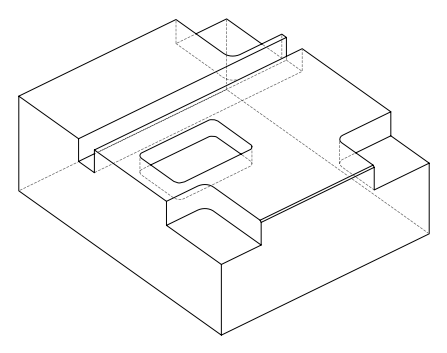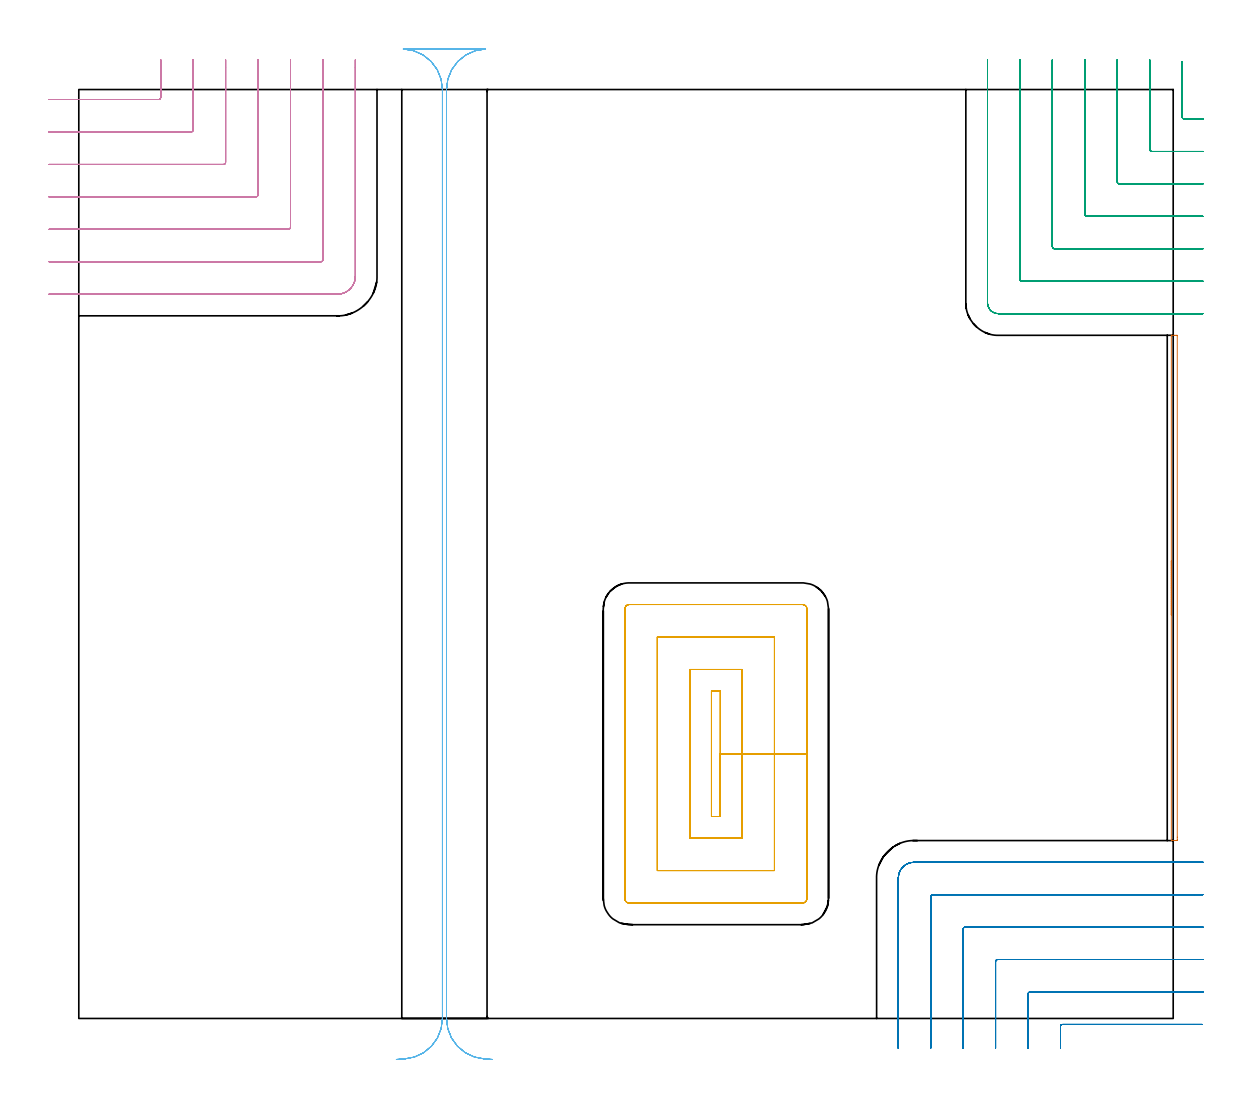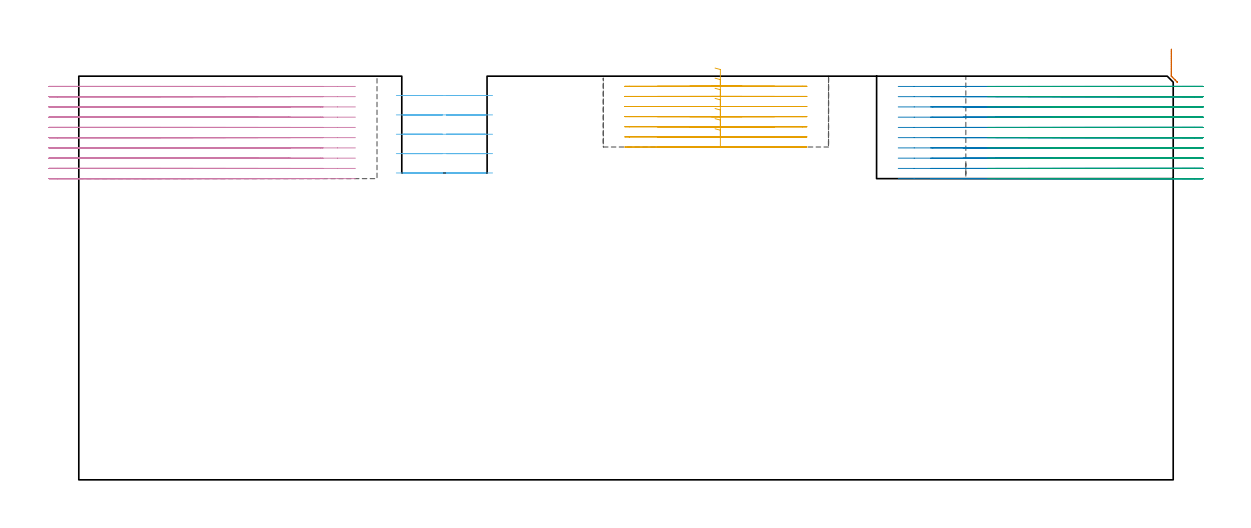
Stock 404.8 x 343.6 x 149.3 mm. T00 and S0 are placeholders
(PLAN: 6 operations, 2 tool changes, 75.1 min)
(1 AREA_MILL | FG_CHAMFER_SURFACE | UGT0205_001 | 1.65 min | 460 mm3)
(2 MILL_CORNER_NOTCH_RECTANGULAR | CORNER_NOTCH_RECTANGULAR | NXT0201_012 | Follow Part, ap 4, ae 75% | 16.13 min | 272005 mm3)
(3 MILL_CORNER_NOTCH_RECTANGULAR_1 | CORNER_NOTCH_RECTANGULAR_1 | NXT0201_012 | Follow Part, ap 4, ae 75% | 15.92 min | 263085 mm3)
(4 MILL_CORNER_NOTCH_RECTANGULAR_2 | CORNER_NOTCH_RECTANGULAR_2 | NXT0201_012 | Follow Part, ap 4, ae 75% | 19.74 min | 348159 mm3)
(5 MILL_RECTANGULAR_POCKET | POCKET_RECTANGULAR_STRAIGHT | NXT0201_012 | Follow Part, ap 4, ae 75% | 13.47 min | 273860 mm3)
(6 MILL_RECTANGULAR_SLOT | SLOT_RECTANGULAR | UGT0201_018 | Follow Part, ap 7.5, ae 75% | 8.23 min | 387558 mm3)
(TOOL UGT0205_001 | Chamfer Mill 20 x 3 x 45 deg. | D20 FL50 Z2)
(TOOL NXT0201_012 | ENDMILL 16mm [2P460-1600-NA 1630] | D16 FL38 Z6)
(TOOL UGT0201_018 | End mill 30 mm | D30 FL50 Z4)
(OP 1 AREA_MILL)
G17 G21 G94 G90
T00 M6
G54
G17 G0 G90 X404.1 Y149.25 S1061 M3
G43 Z159.3 H0
G94 G1 Y149.288 Z158.428 F250.
Y149.402 Z157.563
Y149.591 Z156.712
Y149.853 Z155.88
Y150.187 Z155.074
Y150.59 Z154.3
Y151.058 Z153.564
Y151.59 Z152.872
Y152.179 Z152.229
Y152.822 Z151.639
Y153.514 Z151.108
Y154.25 Z150.64
Y155.024 Z150.237
Y155.83 Z149.903
Y156.662 Z149.641
Y157.513 Z149.452
Y158.378 Z149.338
Y159.25 Z149.3
Y252.537
X404.102 Y252.69 Z149.288
X404.139 Y252.696 Z149.252
X404.185 Y252.699 Z149.207
X404.27 Y252.7 Z149.129
X405.435 Z147.964
X406.066 Y252.697 Z147.33
X406.291 Y252.695 Z147.105
X406.295 Y252.655 Z147.103
X406.299 Y252.537 Z147.101
X406.3 Y67.06 Z147.1
Y66.083
X406.299 Y65.963 Z147.101
X406.295 Y65.845 Z147.103
X406.291 Y65.805 Z147.105
X406.066 Y65.803 Z147.33
X405.435 Y65.8 Z147.964
X404.27 Z149.129
X404.185 Z149.207
X404.14 Z149.251
X404.103 Y65.809 Z149.288
X404.1 Y65.962 Z149.3
Y159.25
Y160.122 Z149.338
Y160.986 Z149.452
Y161.838 Z149.641
Y162.67 Z149.903
Y163.476 Z150.237
Y164.25 Z150.64
Y164.986 Z151.108
Y165.678 Z151.639
Y166.321 Z152.229
Y166.91 Z152.872
Y167.441 Z153.564
Y167.91 Z154.3
Y168.313 Z155.074
Y168.647 Z155.88
Y168.909 Z156.712
Y169.098 Z157.563
Y169.212 Z158.428
Y169.25 Z159.3
M5
M2
(OP 2 MILL_CORNER_NOTCH_RECTANGULAR)
G17 G21 G94 G90
T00 M6
G54
G17 G0 G90 X415.492 Y-2.2 S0 M3
G43 Z159.3 H1
Z145.51
G94 G1 X412.492 F250.
X363.894 F500.
G3 X363.1 Y-2.994 R0.8
G1 Y-8.
Y-11. F250.
G0 Z159.3
X415.8 Y9.8
Z145.51
G1 X412.8
X351.895 F500.
G3 X351.1 Y9.005 R0.8
G1 Y-8.
Y-11. F250.
G0 Z159.3
X415.8 Y21.8
Z145.51
G1 X412.8
X339.895 F500.
G3 X339.1 Y21.005 R0.8
G1 Y-8.
Y-11. F250.
G0 Z159.3
X415.8 Y33.8
Z145.51
G1 X412.8
X327.895 F500.
G3 X327.1 Y33.005 R0.8
G1 Y-8.
Y-11. F250.
G0 Z159.3
X415.8 Y45.8
Z145.51
G1 X412.8
X315.896 F500.
G3 X315.1 Y45.004 R0.8
G1 Y-8.
Y-11. F250.
G0 Z159.3
X415.8 Y57.8
Z145.51
G1 X412.8
X309. F500.
G3 X303.1 Y51.9 R5.9
G1 Y-8.
Y-11. F250.
G0 Z159.3
X415.492 Y-2.2
Z141.72
G1 X412.492
X363.894 F500.
G3 X363.1 Y-2.994 R0.8
G1 Y-8.
Y-11. F250.
G0 Z159.3
X415.8 Y9.8
Z141.72
G1 X412.8
X351.895 F500.
G3 X351.1 Y9.005 R0.8
G1 Y-8.
Y-11. F250.
G0 Z159.3
X415.8 Y21.8
Z141.72
G1 X412.8
X339.895 F500.
G3 X339.1 Y21.005 R0.8
G1 Y-8.
Y-11. F250.
G0 Z159.3
X415.8 Y33.8
Z141.72
G1 X412.8
X327.895 F500.
G3 X327.1 Y33.005 R0.8
G1 Y-8.
Y-11. F250.
G0 Z159.3
X415.8 Y45.8
Z141.72
G1 X412.8
X315.896 F500.
G3 X315.1 Y45.004 R0.8
G1 Y-8.
Y-11. F250.
G0 Z159.3
X415.8 Y57.8
Z141.72
G1 X412.8
X309. F500.
G3 X303.1 Y51.9 R5.9
G1 Y-8.
Y-11. F250.
G0 Z159.3
X415.492 Y-2.2
Z137.93
G1 X412.492
X363.894 F500.
G3 X363.1 Y-2.994 R0.8
G1 Y-8.
Y-11. F250.
G0 Z159.3
X415.8 Y9.8
Z137.93
G1 X412.8
X351.895 F500.
G3 X351.1 Y9.005 R0.8
G1 Y-8.
Y-11. F250.
G0 Z159.3
X415.8 Y21.8
Z137.93
G1 X412.8
X339.895 F500.
G3 X339.1 Y21.005 R0.8
G1 Y-8.
Y-11. F250.
G0 Z159.3
X415.8 Y33.8
Z137.93
G1 X412.8
X327.895 F500.
G3 X327.1 Y33.005 R0.8
G1 Y-8.
Y-11. F250.
G0 Z159.3
X415.8 Y45.8
Z137.93
G1 X412.8
X315.896 F500.
G3 X315.1 Y45.004 R0.8
G1 Y-8.
Y-11. F250.
G0 Z159.3
X415.8 Y57.8
Z137.93
G1 X412.8
X309. F500.
G3 X303.1 Y51.9 R5.9
G1 Y-8.
Y-11. F250.
G0 Z159.3
X415.492 Y-2.2
Z134.14
G1 X412.492
X363.894 F500.
G3 X363.1 Y-2.994 R0.8
G1 Y-8.
Y-11. F250.
G0 Z159.3
X415.8 Y9.8
Z134.14
G1 X412.8
X351.895 F500.
G3 X351.1 Y9.005 R0.8
G1 Y-8.
Y-11. F250.
G0 Z159.3
X415.8 Y21.8
Z134.14
G1 X412.8
X339.895 F500.
G3 X339.1 Y21.005 R0.8
G1 Y-8.
Y-11. F250.
G0 Z159.3
X415.8 Y33.8
Z134.14
G1 X412.8
X327.895 F500.
G3 X327.1 Y33.005 R0.8
G1 Y-8.
Y-11. F250.
G0 Z159.3
X415.8 Y45.8
Z134.14
G1 X412.8
X315.896 F500.
G3 X315.1 Y45.004 R0.8
G1 Y-8.
Y-11. F250.
G0 Z159.3
X415.8 Y57.8
Z134.14
G1 X412.8
X309. F500.
G3 X303.1 Y51.9 R5.9
G1 Y-8.
Y-11. F250.
G0 Z159.3
X415.492 Y-2.2
Z130.35
G1 X412.492
X363.894 F500.
G3 X363.1 Y-2.994 R0.8
G1 Y-8.
Y-11. F250.
G0 Z159.3
X415.8 Y9.8
Z130.35
G1 X412.8
X351.895 F500.
G3 X351.1 Y9.005 R0.8
G1 Y-8.
Y-11. F250.
G0 Z159.3
X415.8 Y21.8
Z130.35
G1 X412.8
X339.895 F500.
G3 X339.1 Y21.005 R0.8
G1 Y-8.
Y-11. F250.
G0 Z159.3
X415.8 Y33.8
Z130.35
G1 X412.8
X327.895 F500.
G3 X327.1 Y33.005 R0.8
G1 Y-8.
Y-11. F250.
G0 Z159.3
X415.8 Y45.8
Z130.35
G1 X412.8
X315.896 F500.
G3 X315.1 Y45.004 R0.8
G1 Y-8.
Y-11. F250.
G0 Z159.3
X415.8 Y57.8
Z130.35
G1 X412.8
X309. F500.
G3 X303.1 Y51.9 R5.9
G1 Y-8.
Y-11. F250.
G0 Z159.3
X415.492 Y-2.2
Z126.56
G1 X412.492
X363.894 F500.
G3 X363.1 Y-2.994 R0.8
G1 Y-8.
Y-11. F250.
G0 Z159.3
X415.8 Y9.8
Z126.56
G1 X412.8
X351.895 F500.
G3 X351.1 Y9.005 R0.8
G1 Y-8.
Y-11. F250.
G0 Z159.3
X415.8 Y21.8
Z126.56
G1 X412.8
X339.895 F500.
G3 X339.1 Y21.005 R0.8
G1 Y-8.
Y-11. F250.
G0 Z159.3
X415.8 Y33.8
Z126.56
G1 X412.8
X327.895 F500.
G3 X327.1 Y33.005 R0.8
G1 Y-8.
Y-11. F250.
G0 Z159.3
X415.8 Y45.8
Z126.56
G1 X412.8
X315.896 F500.
G3 X315.1 Y45.004 R0.8
G1 Y-8.
Y-11. F250.
G0 Z159.3
X415.8 Y57.8
Z126.56
G1 X412.8
X309. F500.
G3 X303.1 Y51.9 R5.9
G1 Y-8.
Y-11. F250.
G0 Z159.3
X415.492 Y-2.2
Z122.77
G1 X412.492
X363.894 F500.
G3 X363.1 Y-2.994 R0.8
G1 Y-8.
Y-11. F250.
G0 Z159.3
X415.8 Y9.8
Z122.77
G1 X412.8
X351.895 F500.
G3 X351.1 Y9.005 R0.8
G1 Y-8.
Y-11. F250.
G0 Z159.3
X415.8 Y21.8
Z122.77
G1 X412.8
X339.895 F500.
G3 X339.1 Y21.005 R0.8
G1 Y-8.
Y-11. F250.
G0 Z159.3
X415.8 Y33.8
Z122.77
G1 X412.8
X327.895 F500.
G3 X327.1 Y33.005 R0.8
G1 Y-8.
Y-11. F250.
G0 Z159.3
X415.8 Y45.8
Z122.77
G1 X412.8
X315.896 F500.
G3 X315.1 Y45.004 R0.8
G1 Y-8.
Y-11. F250.
G0 Z159.3
X415.8 Y57.8
Z122.77
G1 X412.8
X309. F500.
G3 X303.1 Y51.9 R5.9
G1 Y-8.
Y-11. F250.
G0 Z159.3
X415.492 Y-2.2
Z118.98
G1 X412.492
X363.894 F500.
G3 X363.1 Y-2.994 R0.8
G1 Y-8.
Y-11. F250.
G0 Z159.3
X415.8 Y9.8
Z118.98
G1 X412.8
X351.895 F500.
G3 X351.1 Y9.005 R0.8
G1 Y-8.
Y-11. F250.
G0 Z159.3
X415.8 Y21.8
Z118.98
G1 X412.8
X339.895 F500.
G3 X339.1 Y21.005 R0.8
G1 Y-8.
Y-11. F250.
G0 Z159.3
X415.8 Y33.8
Z118.98
G1 X412.8
X327.895 F500.
G3 X327.1 Y33.005 R0.8
G1 Y-8.
Y-11. F250.
G0 Z159.3
X415.8 Y45.8
Z118.98
G1 X412.8
X315.896 F500.
G3 X315.1 Y45.004 R0.8
G1 Y-8.
Y-11. F250.
G0 Z159.3
X415.8 Y57.8
Z118.98
G1 X412.8
X309. F500.
G3 X303.1 Y51.9 R5.9
G1 Y-8.
Y-11. F250.
G0 Z159.3
X415.492 Y-2.2
Z115.19
G1 X412.492
X363.894 F500.
G3 X363.1 Y-2.994 R0.8
G1 Y-8.
Y-11. F250.
G0 Z159.3
X415.8 Y9.8
Z115.19
G1 X412.8
X351.895 F500.
G3 X351.1 Y9.005 R0.8
G1 Y-8.
Y-11. F250.
G0 Z159.3
X415.8 Y21.8
Z115.19
G1 X412.8
X339.895 F500.
G3 X339.1 Y21.005 R0.8
G1 Y-8.
Y-11. F250.
G0 Z159.3
X415.8 Y33.8
Z115.19
G1 X412.8
X327.895 F500.
G3 X327.1 Y33.005 R0.8
G1 Y-8.
Y-11. F250.
G0 Z159.3
X415.8 Y45.8
Z115.19
G1 X412.8
X315.896 F500.
G3 X315.1 Y45.004 R0.8
G1 Y-8.
Y-11. F250.
G0 Z159.3
X415.8 Y57.8
Z115.19
G1 X412.8
X309. F500.
G3 X303.1 Y51.9 R5.9
G1 Y-8.
Y-11. F250.
G0 Z159.3
X415.492 Y-2.2
Z111.4
G1 X412.492
X363.894 F500.
G3 X363.1 Y-2.994 R0.8
G1 Y-8.
Y-11. F250.
G0 Z159.3
X415.8 Y9.8
Z111.4
G1 X412.8
X351.895 F500.
G3 X351.1 Y9.005 R0.8
G1 Y-8.
Y-11. F250.
G0 Z159.3
X415.8 Y21.8
Z111.4
G1 X412.8
X339.895 F500.
G3 X339.1 Y21.005 R0.8
G1 Y-8.
Y-11. F250.
G0 Z159.3
X415.8 Y33.8
Z111.4
G1 X412.8
X327.895 F500.
G3 X327.1 Y33.005 R0.8
G1 Y-8.
Y-11. F250.
G0 Z159.3
X415.8 Y45.8
Z111.4
G1 X412.8
X315.896 F500.
G3 X315.1 Y45.004 R0.8
G1 Y-8.
Y-11. F250.
G0 Z159.3
X415.8 Y57.8
Z111.4
G1 X412.8
X309. F500.
G3 X303.1 Y51.9 R5.9
G1 Y-8.
Y-11. F250.
G0 Z159.3
M5
M2
(OP 3 MILL_CORNER_NOTCH_RECTANGULAR_1)
G17 G21 G94 G90
T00 M6
G54
G17 G0 G90 X408.1 Y353.888 S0 M3
G43 Z159.3 H1
Z145.51
G94 G1 Y350.888 F250.
Y333.494 F500.
G3 X408.894 Y332.7 R0.8
G1 X412.8
X415.8 F250.
G0 Z159.3
X396.1 Y354.6
Z145.51
G1 Y351.6
Y321.495 F500.
G3 X396.895 Y320.7 R0.8
G1 X412.8
X415.8 F250.
G0 Z159.3
X384.1 Y354.6
Z145.51
G1 Y351.6
Y309.495 F500.
G3 X384.895 Y308.7 R0.8
G1 X412.8
X415.8 F250.
G0 Z159.3
X372.1 Y354.6
Z145.51
G1 Y351.6
Y297.495 F500.
G3 X372.895 Y296.7 R0.8
G1 X412.8
X415.8 F250.
G0 Z159.3
X360.1 Y354.6
Z145.51
G1 Y351.6
Y285.496 F500.
G3 X360.896 Y284.7 R0.8
G1 X412.8
X415.8 F250.
G0 Z159.3
X348.1 Y354.6
Z145.51
G1 Y351.6
Y273.496 F500.
G3 X348.896 Y272.7 R0.8
G1 X412.8
X415.8 F250.
G0 Z159.3
X336.1 Y354.6
Z145.51
G1 Y351.6
Y264.7 F500.
G3 X340.1 Y260.7 R4.
G1 X412.8
X415.8 F250.
G0 Z159.3
X408.1 Y353.888
Z141.72
G1 Y350.888
Y333.494 F500.
G3 X408.894 Y332.7 R0.8
G1 X412.8
X415.8 F250.
G0 Z159.3
X396.1 Y354.6
Z141.72
G1 Y351.6
Y321.495 F500.
G3 X396.895 Y320.7 R0.8
G1 X412.8
X415.8 F250.
G0 Z159.3
X384.1 Y354.6
Z141.72
G1 Y351.6
Y309.495 F500.
G3 X384.895 Y308.7 R0.8
G1 X412.8
X415.8 F250.
G0 Z159.3
X372.1 Y354.6
Z141.72
G1 Y351.6
Y297.495 F500.
G3 X372.895 Y296.7 R0.8
G1 X412.8
X415.8 F250.
G0 Z159.3
X360.1 Y354.6
Z141.72
G1 Y351.6
Y285.496 F500.
G3 X360.896 Y284.7 R0.8
G1 X412.8
X415.8 F250.
G0 Z159.3
X348.1 Y354.6
Z141.72
G1 Y351.6
Y273.496 F500.
G3 X348.896 Y272.7 R0.8
G1 X412.8
X415.8 F250.
G0 Z159.3
X336.1 Y354.6
Z141.72
G1 Y351.6
Y264.7 F500.
G3 X340.1 Y260.7 R4.
G1 X412.8
X415.8 F250.
G0 Z159.3
X408.1 Y353.888
Z137.93
G1 Y350.888
Y333.494 F500.
G3 X408.894 Y332.7 R0.8
G1 X412.8
X415.8 F250.
G0 Z159.3
X396.1 Y354.6
Z137.93
G1 Y351.6
Y321.495 F500.
G3 X396.895 Y320.7 R0.8
G1 X412.8
X415.8 F250.
G0 Z159.3
X384.1 Y354.6
Z137.93
G1 Y351.6
Y309.495 F500.
G3 X384.895 Y308.7 R0.8
G1 X412.8
X415.8 F250.
G0 Z159.3
X372.1 Y354.6
Z137.93
G1 Y351.6
Y297.495 F500.
G3 X372.895 Y296.7 R0.8
G1 X412.8
X415.8 F250.
G0 Z159.3
X360.1 Y354.6
Z137.93
G1 Y351.6
Y285.496 F500.
G3 X360.896 Y284.7 R0.8
G1 X412.8
X415.8 F250.
G0 Z159.3
X348.1 Y354.6
Z137.93
G1 Y351.6
Y273.496 F500.
G3 X348.896 Y272.7 R0.8
G1 X412.8
X415.8 F250.
G0 Z159.3
X336.1 Y354.6
Z137.93
G1 Y351.6
Y264.7 F500.
G3 X340.1 Y260.7 R4.
G1 X412.8
X415.8 F250.
G0 Z159.3
X408.1 Y353.888
Z134.14
G1 Y350.888
Y333.494 F500.
G3 X408.894 Y332.7 R0.8
G1 X412.8
X415.8 F250.
G0 Z159.3
X396.1 Y354.6
Z134.14
G1 Y351.6
Y321.495 F500.
G3 X396.895 Y320.7 R0.8
G1 X412.8
X415.8 F250.
G0 Z159.3
X384.1 Y354.6
Z134.14
G1 Y351.6
Y309.495 F500.
G3 X384.895 Y308.7 R0.8
G1 X412.8
X415.8 F250.
G0 Z159.3
X372.1 Y354.6
Z134.14
G1 Y351.6
Y297.495 F500.
G3 X372.895 Y296.7 R0.8
G1 X412.8
X415.8 F250.
G0 Z159.3
X360.1 Y354.6
Z134.14
G1 Y351.6
Y285.496 F500.
G3 X360.896 Y284.7 R0.8
G1 X412.8
X415.8 F250.
G0 Z159.3
X348.1 Y354.6
Z134.14
G1 Y351.6
Y273.496 F500.
G3 X348.896 Y272.7 R0.8
G1 X412.8
X415.8 F250.
G0 Z159.3
X336.1 Y354.6
Z134.14
G1 Y351.6
Y264.7 F500.
G3 X340.1 Y260.7 R4.
G1 X412.8
X415.8 F250.
G0 Z159.3
X408.1 Y353.888
Z130.35
G1 Y350.888
Y333.494 F500.
G3 X408.894 Y332.7 R0.8
G1 X412.8
X415.8 F250.
G0 Z159.3
X396.1 Y354.6
Z130.35
G1 Y351.6
Y321.495 F500.
G3 X396.895 Y320.7 R0.8
G1 X412.8
X415.8 F250.
G0 Z159.3
X384.1 Y354.6
Z130.35
G1 Y351.6
Y309.495 F500.
G3 X384.895 Y308.7 R0.8
G1 X412.8
X415.8 F250.
G0 Z159.3
X372.1 Y354.6
Z130.35
G1 Y351.6
Y297.495 F500.
G3 X372.895 Y296.7 R0.8
G1 X412.8
X415.8 F250.
G0 Z159.3
X360.1 Y354.6
Z130.35
G1 Y351.6
Y285.496 F500.
G3 X360.896 Y284.7 R0.8
G1 X412.8
X415.8 F250.
G0 Z159.3
X348.1 Y354.6
Z130.35
G1 Y351.6
Y273.496 F500.
G3 X348.896 Y272.7 R0.8
G1 X412.8
X415.8 F250.
G0 Z159.3
X336.1 Y354.6
Z130.35
G1 Y351.6
Y264.7 F500.
G3 X340.1 Y260.7 R4.
G1 X412.8
X415.8 F250.
G0 Z159.3
X408.1 Y353.888
Z126.56
G1 Y350.888
Y333.494 F500.
G3 X408.894 Y332.7 R0.8
G1 X412.8
X415.8 F250.
G0 Z159.3
X396.1 Y354.6
Z126.56
G1 Y351.6
Y321.495 F500.
G3 X396.895 Y320.7 R0.8
G1 X412.8
X415.8 F250.
G0 Z159.3
X384.1 Y354.6
Z126.56
G1 Y351.6
Y309.495 F500.
G3 X384.895 Y308.7 R0.8
G1 X412.8
X415.8 F250.
G0 Z159.3
X372.1 Y354.6
Z126.56
G1 Y351.6
Y297.495 F500.
G3 X372.895 Y296.7 R0.8
G1 X412.8
X415.8 F250.
G0 Z159.3
X360.1 Y354.6
Z126.56
G1 Y351.6
Y285.496 F500.
G3 X360.896 Y284.7 R0.8
G1 X412.8
X415.8 F250.
G0 Z159.3
X348.1 Y354.6
Z126.56
G1 Y351.6
Y273.496 F500.
G3 X348.896 Y272.7 R0.8
G1 X412.8
X415.8 F250.
G0 Z159.3
X336.1 Y354.6
Z126.56
G1 Y351.6
Y264.7 F500.
G3 X340.1 Y260.7 R4.
G1 X412.8
X415.8 F250.
G0 Z159.3
X408.1 Y353.888
Z122.77
G1 Y350.888
Y333.494 F500.
G3 X408.894 Y332.7 R0.8
G1 X412.8
X415.8 F250.
G0 Z159.3
X396.1 Y354.6
Z122.77
G1 Y351.6
Y321.495 F500.
G3 X396.895 Y320.7 R0.8
G1 X412.8
X415.8 F250.
G0 Z159.3
X384.1 Y354.6
Z122.77
G1 Y351.6
Y309.495 F500.
G3 X384.895 Y308.7 R0.8
G1 X412.8
X415.8 F250.
G0 Z159.3
X372.1 Y354.6
Z122.77
G1 Y351.6
Y297.495 F500.
G3 X372.895 Y296.7 R0.8
G1 X412.8
X415.8 F250.
G0 Z159.3
X360.1 Y354.6
Z122.77
G1 Y351.6
Y285.496 F500.
G3 X360.896 Y284.7 R0.8
G1 X412.8
X415.8 F250.
G0 Z159.3
X348.1 Y354.6
Z122.77
G1 Y351.6
Y273.496 F500.
G3 X348.896 Y272.7 R0.8
G1 X412.8
X415.8 F250.
G0 Z159.3
X336.1 Y354.6
Z122.77
G1 Y351.6
Y264.7 F500.
G3 X340.1 Y260.7 R4.
G1 X412.8
X415.8 F250.
G0 Z159.3
X408.1 Y353.888
Z118.98
G1 Y350.888
Y333.494 F500.
G3 X408.894 Y332.7 R0.8
G1 X412.8
X415.8 F250.
G0 Z159.3
X396.1 Y354.6
Z118.98
G1 Y351.6
Y321.495 F500.
G3 X396.895 Y320.7 R0.8
G1 X412.8
X415.8 F250.
G0 Z159.3
X384.1 Y354.6
Z118.98
G1 Y351.6
Y309.495 F500.
G3 X384.895 Y308.7 R0.8
G1 X412.8
X415.8 F250.
G0 Z159.3
X372.1 Y354.6
Z118.98
G1 Y351.6
Y297.495 F500.
G3 X372.895 Y296.7 R0.8
G1 X412.8
X415.8 F250.
G0 Z159.3
X360.1 Y354.6
Z118.98
G1 Y351.6
Y285.496 F500.
G3 X360.896 Y284.7 R0.8
G1 X412.8
X415.8 F250.
G0 Z159.3
X348.1 Y354.6
Z118.98
G1 Y351.6
Y273.496 F500.
G3 X348.896 Y272.7 R0.8
G1 X412.8
X415.8 F250.
G0 Z159.3
X336.1 Y354.6
Z118.98
G1 Y351.6
Y264.7 F500.
G3 X340.1 Y260.7 R4.
G1 X412.8
X415.8 F250.
G0 Z159.3
X408.1 Y353.888
Z115.19
G1 Y350.888
Y333.494 F500.
G3 X408.894 Y332.7 R0.8
G1 X412.8
X415.8 F250.
G0 Z159.3
X396.1 Y354.6
Z115.19
G1 Y351.6
Y321.495 F500.
G3 X396.895 Y320.7 R0.8
G1 X412.8
X415.8 F250.
G0 Z159.3
X384.1 Y354.6
Z115.19
G1 Y351.6
Y309.495 F500.
G3 X384.895 Y308.7 R0.8
G1 X412.8
X415.8 F250.
G0 Z159.3
X372.1 Y354.6
Z115.19
G1 Y351.6
Y297.495 F500.
G3 X372.895 Y296.7 R0.8
G1 X412.8
X415.8 F250.
G0 Z159.3
X360.1 Y354.6
Z115.19
G1 Y351.6
Y285.496 F500.
G3 X360.896 Y284.7 R0.8
G1 X412.8
X415.8 F250.
G0 Z159.3
X348.1 Y354.6
Z115.19
G1 Y351.6
Y273.496 F500.
G3 X348.896 Y272.7 R0.8
G1 X412.8
X415.8 F250.
G0 Z159.3
X336.1 Y354.6
Z115.19
G1 Y351.6
Y264.7 F500.
G3 X340.1 Y260.7 R4.
G1 X412.8
X415.8 F250.
G0 Z159.3
X408.1 Y353.888
Z111.4
G1 Y350.888
Y333.494 F500.
G3 X408.894 Y332.7 R0.8
G1 X412.8
X415.8 F250.
G0 Z159.3
X396.1 Y354.6
Z111.4
G1 Y351.6
Y321.495 F500.
G3 X396.895 Y320.7 R0.8
G1 X412.8
X415.8 F250.
G0 Z159.3
X384.1 Y354.6
Z111.4
G1 Y351.6
Y309.495 F500.
G3 X384.895 Y308.7 R0.8
G1 X412.8
X415.8 F250.
G0 Z159.3
X372.1 Y354.6
Z111.4
G1 Y351.6
Y297.495 F500.
G3 X372.895 Y296.7 R0.8
G1 X412.8
X415.8 F250.
G0 Z159.3
X360.1 Y354.6
Z111.4
G1 Y351.6
Y285.496 F500.
G3 X360.896 Y284.7 R0.8
G1 X412.8
X415.8 F250.
G0 Z159.3
X348.1 Y354.6
Z111.4
G1 Y351.6
Y273.496 F500.
G3 X348.896 Y272.7 R0.8
G1 X412.8
X415.8 F250.
G0 Z159.3
X336.1 Y354.6
Z111.4
G1 Y351.6
Y264.7 F500.
G3 X340.1 Y260.7 R4.
G1 X412.8
X415.8 F250.
G0 Z159.3
M5
M2
(OP 4 MILL_CORNER_NOTCH_RECTANGULAR_2)
G17 G21 G94 G90
T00 M6
G54
G17 G0 G90 X-11. Y339.9 S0 M3
G43 Z159.3 H1
Z145.51
G94 G1 X-8. F250.
X29.506 F500.
G3 X30.3 Y340.694 R0.8
G1 Y351.6
Y354.6 F250.
G0 Z159.3
X-11. Y327.9
Z145.51
G1 X-8.
X41.506 F500.
G3 X42.3 Y328.694 R0.8
G1 Y351.6
Y354.6 F250.
G0 Z159.3
X-11. Y315.9
Z145.51
G1 X-8.
X53.505 F500.
G3 X54.3 Y316.695 R0.8
G1 Y351.6
Y354.6 F250.
G0 Z159.3
X-11. Y303.9
Z145.51
G1 X-8.
X65.505 F500.
G3 X66.3 Y304.695 R0.8
G1 Y351.6
Y354.6 F250.
G0 Z159.3
X-11. Y291.9
Z145.51
G1 X-8.
X77.505 F500.
G3 X78.3 Y292.695 R0.8
G1 Y351.6
Y354.6 F250.
G0 Z159.3
X-11. Y279.9
Z145.51
G1 X-8.
X89.504 F500.
G3 X90.3 Y280.696 R0.8
G1 Y351.6
Y354.6 F250.
G0 Z159.3
X-11. Y267.9
Z145.51
G1 X-8.
X95.7 F500.
G3 X102.3 Y274.5 R6.6
G1 Y351.6
Y354.6 F250.
G0 Z159.3
X-11. Y339.9
Z141.72
G1 X-8.
X29.506 F500.
G3 X30.3 Y340.694 R0.8
G1 Y351.6
Y354.6 F250.
G0 Z159.3
X-11. Y327.9
Z141.72
G1 X-8.
X41.506 F500.
G3 X42.3 Y328.694 R0.8
G1 Y351.6
Y354.6 F250.
G0 Z159.3
X-11. Y315.9
Z141.72
G1 X-8.
X53.505 F500.
G3 X54.3 Y316.695 R0.8
G1 Y351.6
Y354.6 F250.
G0 Z159.3
X-11. Y303.9
Z141.72
G1 X-8.
X65.505 F500.
G3 X66.3 Y304.695 R0.8
G1 Y351.6
Y354.6 F250.
G0 Z159.3
X-11. Y291.9
Z141.72
G1 X-8.
X77.505 F500.
G3 X78.3 Y292.695 R0.8
G1 Y351.6
Y354.6 F250.
G0 Z159.3
X-11. Y279.9
Z141.72
G1 X-8.
X89.504 F500.
G3 X90.3 Y280.696 R0.8
G1 Y351.6
Y354.6 F250.
G0 Z159.3
X-11. Y267.9
Z141.72
G1 X-8.
X95.7 F500.
G3 X102.3 Y274.5 R6.6
G1 Y351.6
Y354.6 F250.
G0 Z159.3
X-11. Y339.9
Z137.93
G1 X-8.
X29.506 F500.
G3 X30.3 Y340.694 R0.8
G1 Y351.6
Y354.6 F250.
G0 Z159.3
X-11. Y327.9
Z137.93
G1 X-8.
X41.506 F500.
G3 X42.3 Y328.694 R0.8
G1 Y351.6
Y354.6 F250.
G0 Z159.3
X-11. Y315.9
Z137.93
G1 X-8.
X53.505 F500.
G3 X54.3 Y316.695 R0.8
G1 Y351.6
Y354.6 F250.
G0 Z159.3
X-11. Y303.9
Z137.93
G1 X-8.
X65.505 F500.
G3 X66.3 Y304.695 R0.8
G1 Y351.6
Y354.6 F250.
G0 Z159.3
X-11. Y291.9
Z137.93
G1 X-8.
X77.505 F500.
G3 X78.3 Y292.695 R0.8
G1 Y351.6
Y354.6 F250.
G0 Z159.3
X-11. Y279.9
Z137.93
G1 X-8.
X89.504 F500.
G3 X90.3 Y280.696 R0.8
G1 Y351.6
Y354.6 F250.
G0 Z159.3
X-11. Y267.9
Z137.93
G1 X-8.
X95.7 F500.
G3 X102.3 Y274.5 R6.6
G1 Y351.6
Y354.6 F250.
G0 Z159.3
X-11. Y339.9
Z134.14
G1 X-8.
X29.506 F500.
G3 X30.3 Y340.694 R0.8
G1 Y351.6
Y354.6 F250.
G0 Z159.3
X-11. Y327.9
Z134.14
G1 X-8.
X41.506 F500.
G3 X42.3 Y328.694 R0.8
G1 Y351.6
Y354.6 F250.
G0 Z159.3
X-11. Y315.9
Z134.14
G1 X-8.
X53.505 F500.
G3 X54.3 Y316.695 R0.8
G1 Y351.6
Y354.6 F250.
G0 Z159.3
X-11. Y303.9
Z134.14
G1 X-8.
X65.505 F500.
G3 X66.3 Y304.695 R0.8
G1 Y351.6
Y354.6 F250.
G0 Z159.3
X-11. Y291.9
Z134.14
G1 X-8.
X77.505 F500.
G3 X78.3 Y292.695 R0.8
G1 Y351.6
Y354.6 F250.
G0 Z159.3
X-11. Y279.9
Z134.14
G1 X-8.
X89.504 F500.
G3 X90.3 Y280.696 R0.8
G1 Y351.6
Y354.6 F250.
G0 Z159.3
X-11. Y267.9
Z134.14
G1 X-8.
X95.7 F500.
G3 X102.3 Y274.5 R6.6
G1 Y351.6
Y354.6 F250.
G0 Z159.3
X-11. Y339.9
Z130.35
G1 X-8.
X29.506 F500.
G3 X30.3 Y340.694 R0.8
G1 Y351.6
Y354.6 F250.
G0 Z159.3
X-11. Y327.9
Z130.35
G1 X-8.
X41.506 F500.
G3 X42.3 Y328.694 R0.8
G1 Y351.6
Y354.6 F250.
G0 Z159.3
X-11. Y315.9
Z130.35
G1 X-8.
X53.505 F500.
G3 X54.3 Y316.695 R0.8
G1 Y351.6
Y354.6 F250.
G0 Z159.3
X-11. Y303.9
Z130.35
G1 X-8.
X65.505 F500.
G3 X66.3 Y304.695 R0.8
G1 Y351.6
Y354.6 F250.
G0 Z159.3
X-11. Y291.9
Z130.35
G1 X-8.
X77.505 F500.
G3 X78.3 Y292.695 R0.8
G1 Y351.6
Y354.6 F250.
G0 Z159.3
X-11. Y279.9
Z130.35
G1 X-8.
X89.504 F500.
G3 X90.3 Y280.696 R0.8
G1 Y351.6
Y354.6 F250.
G0 Z159.3
X-11. Y267.9
Z130.35
G1 X-8.
X95.7 F500.
G3 X102.3 Y274.5 R6.6
G1 Y351.6
Y354.6 F250.
G0 Z159.3
X-11. Y339.9
Z126.56
G1 X-8.
X29.506 F500.
G3 X30.3 Y340.694 R0.8
G1 Y351.6
Y354.6 F250.
G0 Z159.3
X-11. Y327.9
Z126.56
G1 X-8.
X41.506 F500.
G3 X42.3 Y328.694 R0.8
G1 Y351.6
Y354.6 F250.
G0 Z159.3
X-11. Y315.9
Z126.56
G1 X-8.
X53.505 F500.
G3 X54.3 Y316.695 R0.8
G1 Y351.6
Y354.6 F250.
G0 Z159.3
X-11. Y303.9
Z126.56
G1 X-8.
X65.505 F500.
G3 X66.3 Y304.695 R0.8
G1 Y351.6
Y354.6 F250.
G0 Z159.3
X-11. Y291.9
Z126.56
G1 X-8.
X77.505 F500.
G3 X78.3 Y292.695 R0.8
G1 Y351.6
Y354.6 F250.
G0 Z159.3
X-11. Y279.9
Z126.56
G1 X-8.
X89.504 F500.
G3 X90.3 Y280.696 R0.8
G1 Y351.6
Y354.6 F250.
G0 Z159.3
X-11. Y267.9
Z126.56
G1 X-8.
X95.7 F500.
G3 X102.3 Y274.5 R6.6
G1 Y351.6
Y354.6 F250.
G0 Z159.3
X-11. Y339.9
Z122.77
G1 X-8.
X29.506 F500.
G3 X30.3 Y340.694 R0.8
G1 Y351.6
Y354.6 F250.
G0 Z159.3
X-11. Y327.9
Z122.77
G1 X-8.
X41.506 F500.
G3 X42.3 Y328.694 R0.8
G1 Y351.6
Y354.6 F250.
G0 Z159.3
X-11. Y315.9
Z122.77
G1 X-8.
X53.505 F500.
G3 X54.3 Y316.695 R0.8
G1 Y351.6
Y354.6 F250.
G0 Z159.3
X-11. Y303.9
Z122.77
G1 X-8.
X65.505 F500.
G3 X66.3 Y304.695 R0.8
G1 Y351.6
Y354.6 F250.
G0 Z159.3
X-11. Y291.9
Z122.77
G1 X-8.
X77.505 F500.
G3 X78.3 Y292.695 R0.8
G1 Y351.6
Y354.6 F250.
G0 Z159.3
X-11. Y279.9
Z122.77
G1 X-8.
X89.504 F500.
G3 X90.3 Y280.696 R0.8
G1 Y351.6
Y354.6 F250.
G0 Z159.3
X-11. Y267.9
Z122.77
G1 X-8.
X95.7 F500.
G3 X102.3 Y274.5 R6.6
G1 Y351.6
Y354.6 F250.
G0 Z159.3
X-11. Y339.9
Z118.98
G1 X-8.
X29.506 F500.
G3 X30.3 Y340.694 R0.8
G1 Y351.6
Y354.6 F250.
G0 Z159.3
X-11. Y327.9
Z118.98
G1 X-8.
X41.506 F500.
G3 X42.3 Y328.694 R0.8
G1 Y351.6
Y354.6 F250.
G0 Z159.3
X-11. Y315.9
Z118.98
G1 X-8.
X53.505 F500.
G3 X54.3 Y316.695 R0.8
G1 Y351.6
Y354.6 F250.
G0 Z159.3
X-11. Y303.9
Z118.98
G1 X-8.
X65.505 F500.
G3 X66.3 Y304.695 R0.8
G1 Y351.6
Y354.6 F250.
G0 Z159.3
X-11. Y291.9
Z118.98
G1 X-8.
X77.505 F500.
G3 X78.3 Y292.695 R0.8
G1 Y351.6
Y354.6 F250.
G0 Z159.3
X-11. Y279.9
Z118.98
G1 X-8.
X89.504 F500.
G3 X90.3 Y280.696 R0.8
G1 Y351.6
Y354.6 F250.
G0 Z159.3
X-11. Y267.9
Z118.98
G1 X-8.
X95.7 F500.
G3 X102.3 Y274.5 R6.6
G1 Y351.6
Y354.6 F250.
G0 Z159.3
X-11. Y339.9
Z115.19
G1 X-8.
X29.506 F500.
G3 X30.3 Y340.694 R0.8
G1 Y351.6
Y354.6 F250.
G0 Z159.3
X-11. Y327.9
Z115.19
G1 X-8.
X41.506 F500.
G3 X42.3 Y328.694 R0.8
G1 Y351.6
Y354.6 F250.
G0 Z159.3
X-11. Y315.9
Z115.19
G1 X-8.
X53.505 F500.
G3 X54.3 Y316.695 R0.8
G1 Y351.6
Y354.6 F250.
G0 Z159.3
X-11. Y303.9
Z115.19
G1 X-8.
X65.505 F500.
G3 X66.3 Y304.695 R0.8
G1 Y351.6
Y354.6 F250.
G0 Z159.3
X-11. Y291.9
Z115.19
G1 X-8.
X77.505 F500.
G3 X78.3 Y292.695 R0.8
G1 Y351.6
Y354.6 F250.
G0 Z159.3
X-11. Y279.9
Z115.19
G1 X-8.
X89.504 F500.
G3 X90.3 Y280.696 R0.8
G1 Y351.6
Y354.6 F250.
G0 Z159.3
X-11. Y267.9
Z115.19
G1 X-8.
X95.7 F500.
G3 X102.3 Y274.5 R6.6
G1 Y351.6
Y354.6 F250.
G0 Z159.3
X-11. Y339.9
Z111.4
G1 X-8.
X29.506 F500.
G3 X30.3 Y340.694 R0.8
G1 Y351.6
Y354.6 F250.
G0 Z159.3
X-11. Y327.9
Z111.4
G1 X-8.
X41.506 F500.
G3 X42.3 Y328.694 R0.8
G1 Y351.6
Y354.6 F250.
G0 Z159.3
X-11. Y315.9
Z111.4
G1 X-8.
X53.505 F500.
G3 X54.3 Y316.695 R0.8
G1 Y351.6
Y354.6 F250.
G0 Z159.3
X-11. Y303.9
Z111.4
G1 X-8.
X65.505 F500.
G3 X66.3 Y304.695 R0.8
G1 Y351.6
Y354.6 F250.
G0 Z159.3
X-11. Y291.9
Z111.4
G1 X-8.
X77.505 F500.
G3 X78.3 Y292.695 R0.8
G1 Y351.6
Y354.6 F250.
G0 Z159.3
X-11. Y279.9
Z111.4
G1 X-8.
X89.504 F500.
G3 X90.3 Y280.696 R0.8
G1 Y351.6
Y354.6 F250.
G0 Z159.3
X-11. Y267.9
Z111.4
G1 X-8.
X95.7 F500.
G3 X102.3 Y274.5 R6.6
G1 Y351.6
Y354.6 F250.
G0 Z159.3
M5
M2
(OP 5 MILL_RECTANGULAR_POCKET)
G17 G21 G94 G90
T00 M6
G54
G17 G0 G90 X235.335 Y74.7 S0 M3
G43 Z159.3 H1
Z152.3
G94 G1 X237.3 Z151.773 F250.
Y97.9 Z145.557
Y121.1 F500.
X234.
Y74.7
X237.3
Y97.9
X245.3
Y129.1
X226.
Y66.7
X245.3
Y97.9
X257.3
Y141.1
X214.
Y54.7
X257.3
Y97.9
X269.3
Y151.5
G3 X267.7 Y153.1 R1.6
G1 X203.6
G3 X202. Y151.5 R1.6
G1 Y44.3
G3 X203.6 Y42.7 R1.6
G1 X267.7
G3 X269.3 Y44.3 R1.6
G1 Y97.9
Y98.9
G0 X235.335 Y74.7 Z148.557
G1 X237.3 Z148.031 F250.
Y97.9 Z141.814
Y121.1 F500.
X234.
Y74.7
X237.3
Y97.9
X245.3
Y129.1
X226.
Y66.7
X245.3
Y97.9
X257.3
Y141.1
X214.
Y54.7
X257.3
Y97.9
X269.3
Y151.5
G3 X267.7 Y153.1 R1.6
G1 X203.6
G3 X202. Y151.5 R1.6
G1 Y44.3
G3 X203.6 Y42.7 R1.6
G1 X267.7
G3 X269.3 Y44.3 R1.6
G1 Y97.9
Y98.9
G0 X235.335 Y74.7 Z144.814
G1 X237.3 Z144.288 F250.
Y97.9 Z138.071
Y121.1 F500.
X234.
Y74.7
X237.3
Y97.9
X245.3
Y129.1
X226.
Y66.7
X245.3
Y97.9
X257.3
Y141.1
X214.
Y54.7
X257.3
Y97.9
X269.3
Y151.5
G3 X267.7 Y153.1 R1.6
G1 X203.6
G3 X202. Y151.5 R1.6
G1 Y44.3
G3 X203.6 Y42.7 R1.6
G1 X267.7
G3 X269.3 Y44.3 R1.6
G1 Y97.9
Y98.9
G0 X235.335 Y74.7 Z141.071
G1 X237.3 Z140.545 F250.
Y97.9 Z134.329
Y121.1 F500.
X234.
Y74.7
X237.3
Y97.9
X245.3
Y129.1
X226.
Y66.7
X245.3
Y97.9
X257.3
Y141.1
X214.
Y54.7
X257.3
Y97.9
X269.3
Y151.5
G3 X267.7 Y153.1 R1.6
G1 X203.6
G3 X202. Y151.5 R1.6
G1 Y44.3
G3 X203.6 Y42.7 R1.6
G1 X267.7
G3 X269.3 Y44.3 R1.6
G1 Y97.9
Y98.9
G0 X235.335 Y74.7 Z137.329
G1 X237.3 Z136.802 F250.
Y97.9 Z130.586
Y121.1 F500.
X234.
Y74.7
X237.3
Y97.9
X245.3
Y129.1
X226.
Y66.7
X245.3
Y97.9
X257.3
Y141.1
X214.
Y54.7
X257.3
Y97.9
X269.3
Y151.5
G3 X267.7 Y153.1 R1.6
G1 X203.6
G3 X202. Y151.5 R1.6
G1 Y44.3
G3 X203.6 Y42.7 R1.6
G1 X267.7
G3 X269.3 Y44.3 R1.6
G1 Y97.9
Y98.9
G0 X235.335 Y74.7 Z133.586
G1 X237.3 Z133.059 F250.
Y97.9 Z126.843
Y121.1 F500.
X234.
Y74.7
X237.3
Y97.9
X245.3
Y129.1
X226.
Y66.7
X245.3
Y97.9
X257.3
Y141.1
X214.
Y54.7
X257.3
Y97.9
X269.3
Y151.5
G3 X267.7 Y153.1 R1.6
G1 X203.6
G3 X202. Y151.5 R1.6
G1 Y44.3
G3 X203.6 Y42.7 R1.6
G1 X267.7
G3 X269.3 Y44.3 R1.6
G1 Y97.9
Y98.9
G0 X235.335 Y74.7 Z129.843
G1 X237.3 Z129.316 F250.
Y97.9 Z123.1
Y121.1 F500.
X234.
Y74.7
X237.3
Y97.9
X245.3
Y129.1
X226.
Y66.7
X245.3
Y97.9
X257.3
Y141.1
X214.
Y54.7
X257.3
Y97.9
X269.3
Y151.5
G3 X267.7 Y153.1 R1.6
G1 X203.6
G3 X202. Y151.5 R1.6
G1 Y44.3
G3 X203.6 Y42.7 R1.6
G1 X267.7
G3 X269.3 Y44.3 R1.6
G1 Y97.9
Y98.9
G0 Z159.3
M5
M2
(OP 6 MILL_RECTANGULAR_SLOT)
G17 G21 G94 G90
T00 M6
G54
G17 G0 G90 X153.046 Y-15.16 S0 M3
G43 Z159.3 H0
Z142.14
G94 G1 X150.052 Y-14.97 F250.
G2 X136. Y0. R15. F500.
G1 Y343.6
G2 X150.452 Y358.59 R15.
G1 Y358.6
X120.048
Y358.59
G2 X134.5 Y343.6 R15.
G1 Y0.
G2 X120.448 Y-14.97 R15.
G1 X117.454 Y-15.16 F250.
G0 X153.046 Z134.98
G1 X150.052 Y-14.97
G2 X136. Y0. R15. F500.
G1 Y343.6
G2 X150.452 Y358.59 R15.
G1 Y358.6
X120.048
Y358.59
G2 X134.5 Y343.6 R15.
G1 Y0.
G2 X120.448 Y-14.97 R15.
G1 X117.454 Y-15.16 F250.
G0 X153.046 Z127.82
G1 X150.052 Y-14.97
G2 X136. Y0. R15. F500.
G1 Y343.6
G2 X150.452 Y358.59 R15.
G1 Y358.6
X120.048
Y358.59
G2 X134.5 Y343.6 R15.
G1 Y0.
G2 X120.448 Y-14.97 R15.
G1 X117.454 Y-15.16 F250.
G0 X153.046 Z120.66
G1 X150.052 Y-14.97
G2 X136. Y0. R15. F500.
G1 Y343.6
G2 X150.452 Y358.59 R15.
G1 Y358.6
X120.048
Y358.59
G2 X134.5 Y343.6 R15.
G1 Y0.
G2 X120.448 Y-14.97 R15.
G1 X117.454 Y-15.16 F250.
G0 X153.046 Z113.5
G1 X150.052 Y-14.97
G2 X136. Y0. R15. F500.
G1 Y343.6
G2 X150.452 Y358.59 R15.
G1 Y358.6
X120.048
Y358.59
G2 X134.5 Y343.6 R15.
G1 Y0.
G2 X120.448 Y-14.97 R15.
G1 X117.454 Y-15.16 F250.
G0 Z159.3
M5
M2
